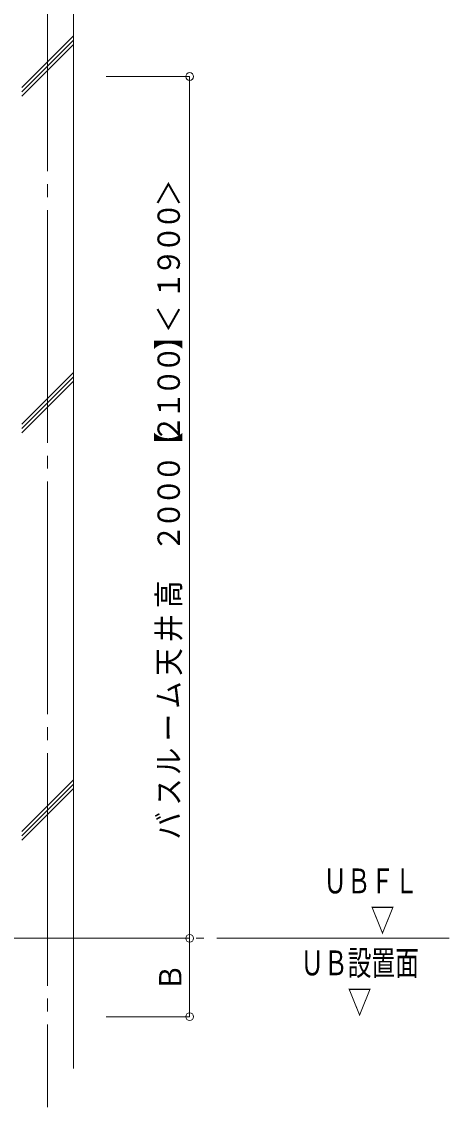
# Model space of a CAD drawing. Units: millimetres on the paper. Extents: x -305 to 305, y -152 to 152.
# Drawn here: x -185.8 to -152.7, y 10.5 to 94.5 of the extents above; entities that cross this region are included whole.
import ezdxf
from ezdxf.enums import TextEntityAlignment as Align

# ---------------------------------------------------------------- set-up
doc = ezdxf.new("R2010")
doc.units = ezdxf.units.MM
for name, pattern in [('DASHED2', [3, 2, -1]), ('LONG_CHAIN', [21, 18, -1, 1, -1]), ('LONG_DOUBLE_CHAIN', [21.8, 18, -1, 0.6, -0.6, 0.6, -1])]:
    doc.linetypes.add(name, pattern=pattern)
doc.layers.add('0-0_0', color=7, linetype='Continuous', lineweight=9)
doc.layers.add('0-1_VIEW0001', color=7, linetype='DASHED2', lineweight=9)
doc.styles.add('ＭＳ ゴシック', font='')
doc.styles.get('ＭＳ ゴシック').set_extended_font_data('MS Gothic')

# ---------------------------------------------------------------- blocks, each defined once
blk = doc.blocks.new('_ORIGIN')
at = {"layer": '0-0_0'}
blk.add_line((0, 0), (-1, 0), dxfattribs=at)
blk.add_circle((0, 0), 0.5, dxfattribs=at)

msp = doc.modelspace()

# ---------------------------------------------------------------- linework, layer by layer
at = {"layer": '0-1_VIEW0001', "linetype": 'LONG_CHAIN'}
msp.add_line((-183.758, 100.925), (-183.758, 10.517), dxfattribs=at)
at = {"layer": '0-1_VIEW0001', "linetype": 'Continuous'}
for p, q in [((-181.758, 100.925), (-181.758, 13.525)), ((-185.757, 89.4), (-181.757, 93.4)), ((-185.757, 89.067), (-181.757, 93.067)), ((-185.757, 88.734), (-181.757, 92.734)), ((-179.218, 90.258), (-172.758, 90.258)), ((-172.758, 24.191), (-172.758, 89.658)), ((-185.757, 63.37), (-181.757, 67.37)), ((-185.757, 63.037), (-181.757, 67.037)), ((-185.757, 62.703), (-181.757, 66.703)), ((-185.756, 31.858), (-181.757, 35.858)), ((-185.756, 31.525), (-181.757, 35.524)), ((-185.757, 31.191), (-181.757, 35.191)), ((-179.218, 23.591), (-172.758, 23.591)), ((-179.218, 23.591), (-172.758, 23.591)), ((-172.758, 18.125), (-172.758, 22.991)), ((-179.218, 17.525), (-172.758, 17.525))]:
    msp.add_line(p, q, dxfattribs=at)
at = {"layer": '0-1_VIEW0001', "linetype": 'LONG_DOUBLE_CHAIN'}
for p in [(-152.662, 23.591), (-175.276, 23.591)]:
    msp.add_line(p, (-257.758, 23.591), dxfattribs=at)

# ---------------------------------------------------------------- block references
at = {"layer": '0-1_VIEW0001', "xscale": 0.6, "yscale": 0.6}
for p, rotation in [((-172.758, 90.258), 90), ((-172.758, 23.591), 270), ((-172.758, 23.591), 90), ((-172.758, 17.525), 270)]:
    msp.add_blockref('_ORIGIN', p, dxfattribs=dict(at, rotation=rotation))

# ---------------------------------------------------------------- texts
at = {"layer": '0-1_VIEW0001', "style": 'ＭＳ ゴシック', "width": 0.9}
for s, p in [('＞', (-172.997, 80.195)), ('０', (-172.997, 78.406)), ('０', (-172.997, 76.617)), ('９', (-172.997, 74.828)), ('１', (-172.997, 73.038)), ('＜', (-172.997, 70.421)), ('】', (-172.997, 69.113)), ('０', (-172.997, 67.323)), ('０', (-172.997, 65.534)), ('１', (-172.997, 63.745)), ('２', (-172.997, 61.956)), ('【', (-172.997, 60.647)), ('０', (-172.997, 58.858)), ('０', (-172.997, 57.069)), ('０', (-172.997, 55.28)), ('２', (-172.997, 53.49)), ('高', (-172.997, 49.134)), ('井', (-172.997, 46.517)), ('天', (-172.997, 43.9)), ('ム', (-172.997, 41.344)), ('ー', (-172.997, 38.829)), ('ル', (-172.997, 36.212)), ('ス', (-172.997, 33.851)), ('バ', (-172.997, 31.233)), ('Ｂ', (-172.875, 19.501))]:
    msp.add_text(s, height=1.73, rotation=90, dxfattribs=at).set_placement(p, align=Align.BOTTOM_LEFT)
at = {"layer": '0-1_VIEW0001', "style": 'ＭＳ ゴシック', "width": 0.7}
for s, p in [('ＵＢＦＬ', (-162.417, 26.49)), ('\u3000\u3000▽', (-162.417, 23.492)), ('ＵＢ設置面', (-164.191, 20.15)), ('\u3000\u3000▽', (-164.191, 17.152))]:
    msp.add_text(s, height=1.921, dxfattribs=at).set_placement(p, align=Align.BOTTOM_LEFT)

doc.saveas('drawing.dxf')
